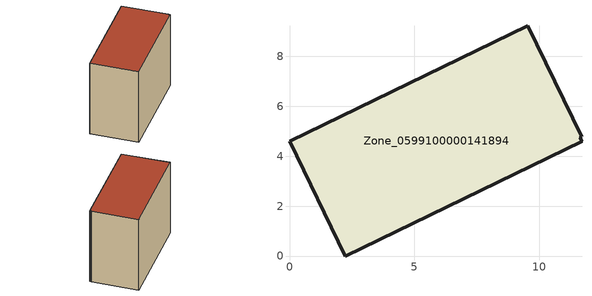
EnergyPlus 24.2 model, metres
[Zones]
Zone_0599100000141894
 floor ground (C_G): 11.7,4.78 11.64,4.74 11.72,4.59 2.24,0 0,4.59 9.54,9.22 z0
 wall outside (C_F): 11.7,4.78 9.54,9.22 0,4.59 2.24,0 11.72,4.59 11.64,4.74 11.7,4.78 z0:8.45
 roof outside (C_R): 11.64,4.74 11.7,4.78 9.54,9.22 0,4.59 2.24,0 11.72,4.59 z8.45
[BUILDING]
Pand.0599100000141894: North Axis=0; Terrain=City; Loads Convergence Tolerance Value=0.04; Temperature Convergence Tolerance Value=0.4; Solar Distribution=FullExterior; Maximum Number of Warmup Days=25; Minimum Number of Warmup Days=1
[Site:Location]
Rotterdam.The.Hague.AP_ZH_NLD Design_Conditions: Latitude=51.96; Longitude=4.45; Time Zone=1; Elevation=-4.5
[SITE:GROUNDTEMPERATURE:BUILDINGSURFACE]
18, 18, 18, 18, 18, 18, 18, 18, 18, 18, 18, 18
[MATERIAL] Thermal Absorptance=0.9; Solar Absorptance=0.7; Visible Absorptance=0.7
Name | Roughness | Thickness | Conductivity | Density | Specific Heat
G.TI.1946-1964 | MediumSmooth | 0.15 | 1 | 540 | 1210
F.TI.1946-1964 | Rough | 0.3 | 0.857143 | 1920 | 840
R.TI.1946-1964 | MediumRough | 0.2 | 0.277778 | 1500 | 1000
[CONSTRUCTION]
C_G: G.TI.1946-1964
C_F: F.TI.1946-1964
C_R: R.TI.1946-1964
[ZONE]
Zone_0599100000141894: Type=1; Multiplier=1; Ceiling Height=Autocalculate; Volume=Autocalculate; Floor Area=autocalculate; Part of Total Floor Area=Yes
[ZONEINFILTRATION:DESIGNFLOWRATE]
Infil_Zone_0599100000141894: Zone or ZoneList or Space or SpaceList=Zone_0599100000141894; Schedule=AlwaysOn; Design Flow Rate Calculation Method=Flow/Area; Flow Rate per Floor Area=0.003; Constant Term Coefficient=1; Temperature Term Coefficient=0; Velocity Term Coefficient=0; Velocity Squared Term Coefficient=0
[HVACTEMPLATE:ZONE:IDEALLOADSAIRSYSTEM]
Zone_0599100000141894: Maximum Heating Supply Air Temperature=50; Minimum Cooling Supply Air Temperature=13; Maximum Heating Supply Air Humidity Ratio=0.0156; Minimum Cooling Supply Air Humidity Ratio=0.0077; Heating Limit=NoLimit; Cooling Limit=NoLimit; Dehumidification Control Type=ConstantSensibleHeatRatio; Cooling Sensible Heat Ratio=0.7; Dehumidification Setpoint=60; Humidification Control Type=None; Humidification Setpoint=30; Outdoor Air Method=None; Outdoor Air Flow Rate per Person=0.00944; Outdoor Air Flow Rate per Zone Floor Area=0; Outdoor Air Flow Rate per Zone=0; Demand Controlled Ventilation Type=None; Outdoor Air Economizer Type=NoEconomizer; Heat Recovery Type=None; Sensible Heat Recovery Effectiveness=0.7; Latent Heat Recovery Effectiveness=0.65
[ZONECONTROL:THERMOSTAT]
ThermostatControl_Zone_0599100000141894: Zone or ZoneList=Zone_0599100000141894; Control Type Schedule=DualSetpointControlType; Control 1=Thermostat_Zone_0599100000141894; Temperature Difference Between Cutout And Setpoint=0
[THERMOSTATSETPOINT:DUALSETPOINT]
Thermostat_Zone_0599100000141894: Heating Setpoint Temperature Schedule=HeatingSetpoint_Zone_0599100000141894; Cooling Setpoint Temperature Schedule=CoolingSetpoint_Zone_0599100000141894
[SCHEDULE:COMPACT]
HeatingSetpoint_Zone_0599100000141894: Through: 12/31, For: AllDays, Until: 24:00, 21
CoolingSetpoint_Zone_0599100000141894: Through: 12/31, For: AllDays, Until: 24:00, 24
DualSetpointControlType: Through: 12/31, For: AllDays, Until: 24:00, 4
AlwaysOn: Through: 12/31, For: AllDays, Until: 24:00, 1
